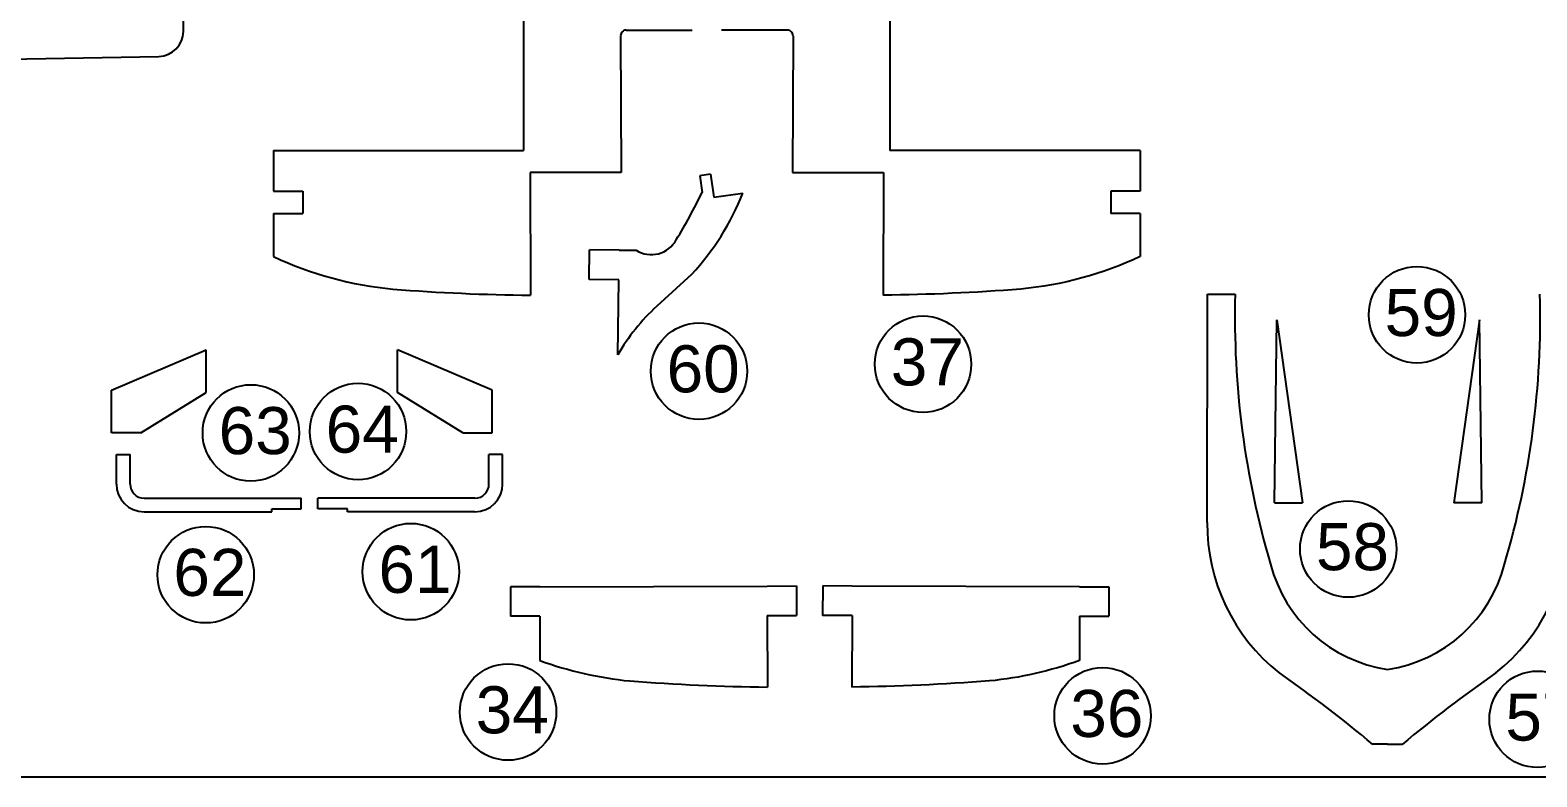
# Model space of a CAD drawing. Header units: centimetres. Extents: x 56783 to 57745, y 15612 to 15912.
# Drawn here: x 56975.1 to 57128.8, y 15611.9 to 15688 of the extents above; entities that cross this region are included whole.
import ezdxf

# ---------------------------------------------------------------- set-up
doc = ezdxf.new("R2010")
doc.units = ezdxf.units.CM
doc.header["$MEASUREMENT"] = 0
doc.layers.add('Exterior', color=7, linetype='Continuous')
doc.layers.add('NUMEROS', color=7, linetype='Continuous')

msp = doc.modelspace()

# ---------------------------------------------------------------- linework, layer by layer
at = {"layer": 'Exterior'}
for p, q in [((57025.44, 15693.84), (57025.44, 15675.72)), ((57062.82, 15693.84), (57062.82, 15675.72)), ((57035.89, 15687.99), (57042.63, 15687.99)), ((57052.37, 15687.99), (57045.63, 15687.99)), ((57035.33, 15687.43), (57035.4, 15673.49)), ((57052.93, 15687.43), (57052.86, 15673.49)), ((56999.91, 15675.72), (57025.44, 15675.72)), ((56999.91, 15675.72), (56999.91, 15671.57)), ((57088.35, 15675.72), (57062.82, 15675.72)), ((57088.35, 15675.72), (57088.35, 15671.57)), ((57035.4, 15673.49), (57026.1, 15673.49)), ((57026.1, 15673.49), (57026.14, 15660.97)), ((57044.51, 15673.3), (57043.41, 15673.15)), ((57043.41, 15673.15), (57043.65, 15671.45)), ((57044.51, 15673.3), (57044.84, 15670.96)), ((57052.86, 15673.49), (57062.16, 15673.49)), ((57062.16, 15673.49), (57062.13, 15660.97)), ((56999.91, 15671.57), (57002.91, 15671.57)), ((57002.91, 15671.57), (57002.91, 15669.3)), ((57044.84, 15670.96), (57047.81, 15671.38)), ((57085.35, 15671.57), (57085.35, 15669.3)), ((57088.35, 15671.57), (57085.35, 15671.57)), ((56999.91, 15669.3), (56999.91, 15664.92)), ((56999.91, 15669.3), (57002.91, 15669.3)), ((57088.35, 15669.3), (57085.35, 15669.3)), ((57088.35, 15669.3), (57088.35, 15664.92)), ((57032.14, 15662.59), (57032.17, 15665.59)), ((57035.17, 15665.55), (57032.17, 15665.59)), ((57035.17, 15665.55), (57036.92, 15665.55)), ((57042.58, 15663.1), (57039.02, 15659.84)), ((57035.14, 15662.55), (57032.14, 15662.59)), ((57035.04, 15654.9), (57035.14, 15662.55)), ((57095.18, 15637.8), (57095.21, 15661.07)), ((57095.21, 15661.07), (57098.05, 15661.07)), ((57102.06, 15639.8), (57102.3, 15658.47)), ((57102.3, 15658.47), (57104.92, 15639.8)), ((57122.98, 15658.47), (57120.35, 15639.8)), ((57123.22, 15639.8), (57122.98, 15658.47)), ((56983.38, 15651.28), (56993.04, 15655.41)), ((56993.04, 15651.06), (56993.04, 15655.41)), ((57012.58, 15651.06), (57012.58, 15655.41)), ((57022.24, 15651.28), (57012.58, 15655.41)), ((56983.38, 15646.93), (56983.38, 15651.28)), ((56986.38, 15646.93), (56993.04, 15651.06)), ((57019.24, 15646.93), (57012.58, 15651.06)), ((57022.24, 15646.93), (57022.24, 15651.28)), ((56986.38, 15646.93), (56983.38, 15646.93)), ((57019.24, 15646.93), (57022.24, 15646.93)), ((56983.89, 15644.72), (56985.28, 15644.72)), ((56983.89, 15641.72), (56983.89, 15644.72)), ((56985.28, 15641.72), (56985.28, 15644.72)), ((57023.29, 15644.72), (57021.9, 15644.72)), ((57021.9, 15641.72), (57021.9, 15644.72)), ((57023.29, 15641.72), (57023.29, 15644.72)), ((56986.71, 15640.29), (57002.73, 15640.29)), ((57002.73, 15639.18), (57002.73, 15640.29)), ((57020.47, 15640.29), (57004.45, 15640.29)), ((57004.45, 15639.18), (57004.45, 15640.29)), ((57102.06, 15639.8), (57104.92, 15639.8)), ((57123.22, 15639.8), (57120.35, 15639.8)), ((56986.71, 15638.9), (56999.73, 15638.9)), ((56999.73, 15639.18), (57002.73, 15639.18)), ((56999.73, 15638.9), (56999.73, 15639.18)), ((57007.45, 15639.18), (57004.45, 15639.18)), ((57007.45, 15638.9), (57007.45, 15639.18)), ((57020.47, 15638.9), (57007.45, 15638.9)), ((57024.09, 15631.26), (57024.09, 15628.26)), ((57027.09, 15631.26), (57024.09, 15631.26)), ((57027.09, 15631.26), (57050.29, 15631.32)), ((57050.29, 15631.32), (57053.29, 15631.33)), ((57053.29, 15631.33), (57053.29, 15628.33)), ((57055.96, 15631.33), (57055.95, 15628.33)), ((57058.96, 15631.32), (57055.96, 15631.33)), ((57082.16, 15631.26), (57058.96, 15631.32)), ((57082.16, 15631.26), (57085.16, 15631.26)), ((57085.16, 15631.26), (57085.16, 15628.26)), ((57027.09, 15628.26), (57024.09, 15628.26)), ((57027.09, 15628.26), (57027.09, 15623.74)), ((57050.29, 15628.32), (57053.29, 15628.33)), ((57050.29, 15628.32), (57050.31, 15621.03)), ((57058.95, 15628.32), (57055.95, 15628.33)), ((57058.95, 15628.32), (57058.93, 15621.03)), ((57082.16, 15628.26), (57082.16, 15623.74)), ((57082.16, 15628.26), (57085.16, 15628.26)), ((57113.59, 15615.19), (57112.09, 15615.19)), ((57113.59, 15615.19), (57115.09, 15615.19))]:
    msp.add_line(p, q, dxfattribs=at)
msp.add_lwpolyline([(56783.2, 15611.88), (57283.2, 15611.88), (57283.2, 15911.88), (56783.2, 15911.88)], close=True, dxfattribs=at)
for points in [[(56957.4, 15684.75), (56988.22, 15685.32, 0.408754), (56990.72, 15687.87), (56990.72, 15698.73, 0.408754), (56988.22, 15701.27), (56957.4, 15701.85, -0.06735)], [(56999.91, 15664.92, 0.085014), (57012.1, 15661.59, 0.016294), (57026.14, 15660.97, 0.016294)], [(57088.35, 15664.92, -0.085014), (57076.17, 15661.59, -0.016294), (57062.13, 15660.97, -0.016294)], [(57027.09, 15623.74, 0.063191), (57036.27, 15621.65, 0.016294), (57050.31, 15621.03)], [(57082.16, 15623.74, -0.063191), (57072.97, 15621.65, -0.016294), (57058.93, 15621.03)]]:
    msp.add_lwpolyline(points, format="xyb", dxfattribs=at)
for centre, radius, start, end in [((57035.89, 15687.44), 0.556, 90, 180.2711), ((57052.37, 15687.44), 0.556, 359.7289, 90), ((56990.96, 15697.06), 58.58, 328.6873, 334.0751), ((57022.73, 15681.43), 27.02, 317.2969, 338.1699), ((57038.46, 15668.02), 2.91, 238.0693, 331.1705), ((57053.44, 15644.17), 21.3, 132.6187, 149.753), ((57186.94, 15658.73), 88.93, 178.4914, 196.4472), ((57040.24, 15658.73), 88.93, 343.5528, 1.5086), ((56986.71, 15641.72), 2.82, 180, 270), ((56986.71, 15641.72), 1.43, 180, 270), ((57020.47, 15641.72), 1.43, 270, 0), ((57020.47, 15641.72), 2.82, 270, 0), ((57114.51, 15637.65), 19.33, 179.5389, 231.7499), ((57112.67, 15637.65), 19.33, 308.2501, 0.4611), ((57115.7, 15637.19), 14.51, 194.5126, 261.6457), ((57111.48, 15637.19), 14.51, 278.3543, 345.4874), ((57029.14, 15516.3), 129.07, 50.0064, 55.3379), ((57198.04, 15516.3), 129.07, 124.6621, 129.9936)]:
    msp.add_arc(centre, radius, start, end, dxfattribs=at)
at = {"layer": 'NUMEROS'}
for centre in [(57116.59, 15658.98), (57066.19, 15653.94), (57043.33, 15653.23), (56997.61, 15646.93), (57008.54, 15647.08), (57109.58, 15635.1), (56993, 15632.48), (57013.93, 15632.79), (57023.85, 15618.48), (57084.51, 15618.1), (57128.9, 15617.74)]:
    msp.add_circle(centre, 4.92, dxfattribs=at)

# ---------------------------------------------------------------- texts
at = {"layer": 'NUMEROS', "char_height": 4.8, "attachment_point": 1}
for s, insert in [('{\\fArial|b0|i0|c0|p34;59}', (57113.29, 15661.61)), ('{\\fArial|b0|i0|c0|p34;60}', (57040.03, 15655.87)), ('{\\fArial|b0|i0|c0|p34;37}', (57062.9, 15656.58)), ('{\\fArial|b0|i0|c0|p34;63}', (56994.32, 15649.57)), ('{\\fArial|b0|i0|c0|p34;64}', (57005.24, 15649.72)), ('{\\fArial|b0|i0|c0|p34;58}', (57106.28, 15637.74)), ('{\\fArial|b0|i0|c0|p34;61}', (57010.63, 15635.43)), ('{\\fArial|b0|i0|c0|p34;62}', (56989.7, 15635.12)), ('{\\fArial|b0|i0|c0|p34;34}', (57020.55, 15621.11)), ('{\\fArial|b0|i0|c0|p34;36}', (57081.22, 15620.74)), ('{\\fArial|b0|i0|c0|p34;57}', (57125.61, 15620.37))]:
    msp.add_mtext_dynamic_manual_height_columns(s, width=23.6905, gutter_width=1, heights=[0], dxfattribs=dict(at, insert=insert))

doc.saveas('drawing.dxf')
